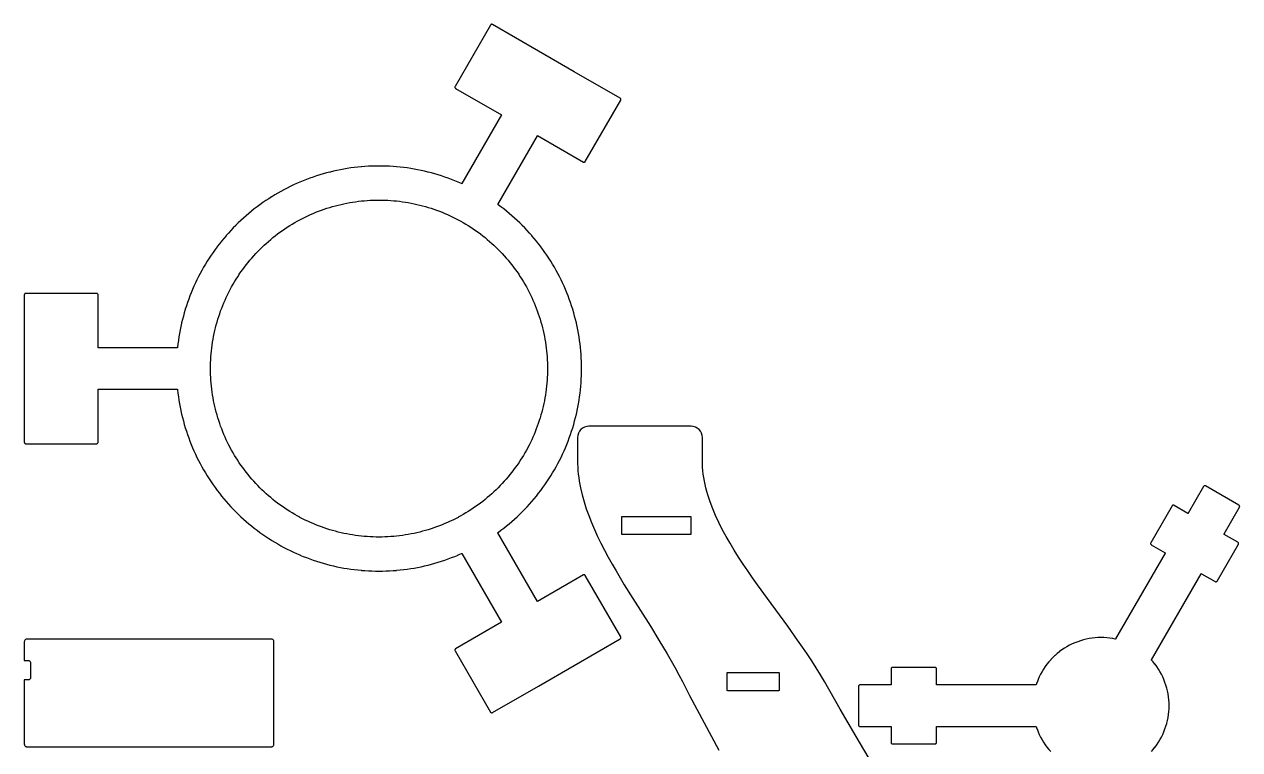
# Model space of a CAD drawing. Header units: millimetres. Extents: x 5 to 433, y 5 to 755.
# Drawn here: x 5 to 433.4, y 499 to 754.7 of the extents above; entities that cross this region are included whole.
import ezdxf

# ---------------------------------------------------------------- set-up
doc = ezdxf.new("R2010")
doc.units = ezdxf.units.MM
doc.layers.add('CUT_INNER', color=7, linetype='CONTINUOUS')
doc.layers.add('CUT_OUTER', color=7, linetype='CONTINUOUS')

msp = doc.modelspace()

# ---------------------------------------------------------------- linework, layer by layer
at = {"layer": 'CUT_INNER'}
for points in [[(70.772649, 629.193747), (70.709637, 630.223988), (70.709408, 630.228346), (70.664386, 631.25953), (70.664234, 631.26389), (70.637215, 632.295703), (70.637138, 632.300065), (70.628131, 633.332192), (70.628131, 633.336556), (70.637138, 634.368683), (70.637215, 634.373045), (70.664234, 635.404858), (70.664386, 635.409218), (70.709408, 636.440402), (70.709637, 636.44476), (70.772649, 637.475001), (70.772953, 637.479353), (70.853936, 638.508338), (70.854316, 638.512685), (70.953245, 639.540099), (70.953701, 639.544438), (71.070546, 640.56997), (71.071078, 640.574301), (71.205802, 641.597637), (71.20641, 641.601957), (71.358973, 642.622786), (71.359656, 642.627096), (71.530013, 643.645107), (71.53077, 643.649403), (71.718868, 644.664286), (71.7197, 644.668569), (71.925481, 645.680015), (71.926388, 645.684282), (72.14979, 646.691982), (72.150771, 646.696234), (72.391726, 647.699881), (72.392781, 647.704115), (72.651215, 648.703404), (72.652344, 648.707619), (72.928179, 649.702246), (72.929382, 649.70644), (73.222533, 650.696101), (73.223808, 650.700274), (73.534187, 651.684669), (73.535535, 651.688818), (73.863046, 652.667646), (73.864467, 652.671771), (74.209011, 653.644734), (74.210503, 653.648834), (74.571976, 654.615636), (74.573539, 654.619709), (74.95183, 655.580055), (74.953464, 655.584101), (75.348457, 656.537698), (75.350162, 656.541714), (75.761737, 657.488273), (75.763512, 657.492259), (76.191544, 658.43149), (76.193388, 658.435445), (76.637747, 659.367063), (76.63966, 659.370985), (77.10021, 660.294706), (77.102191, 660.298593), (77.578793, 661.214136), (77.580841, 661.217989), (78.073348, 662.125074), (78.075464, 662.12889), (78.583727, 663.027242), (78.585908, 663.031021), (79.109772, 663.920365), (79.11202, 663.924105), (79.651325, 664.804172), (79.653637, 664.807872), (80.20822, 665.678392), (80.210596, 665.682052), (80.780287, 666.542761), (80.782727, 666.546378), (81.367352, 667.397013), (81.369855, 667.400587), (81.969237, 668.24089), (81.971802, 668.24442), (82.585758, 669.074134), (82.588383, 669.077619), (83.216727, 669.896491), (83.219413, 669.899929), (83.861952, 670.707711), (83.864697, 670.711102), (84.521236, 671.507547), (84.524041, 671.510889), (85.194379, 672.295755), (85.197241, 672.299048), (85.881176, 673.072095), (85.884095, 673.075337), (86.581417, 673.83633), (86.584392, 673.839521), (87.294889, 674.588228), (87.29792, 674.591367), (88.021375, 675.32756), (88.02446, 675.330645), (88.760653, 676.0541), (88.763792, 676.057131), (89.512499, 676.767628), (89.51569, 676.770603), (90.276683, 677.467925), (90.279925, 677.470844), (91.052972, 678.154779), (91.056265, 678.157641), (91.841131, 678.827979), (91.844473, 678.830784), (92.640918, 679.487323), (92.644309, 679.490068), (93.452091, 680.132607), (93.455529, 680.135293), (94.274401, 680.763637), (94.277886, 680.766262), (95.1076, 681.380218), (95.11113, 681.382783), (95.951433, 681.982165), (95.955007, 681.984668), (96.805642, 682.569293), (96.809259, 682.571733), (97.669968, 683.141424), (97.673628, 683.1438), (98.544148, 683.698383), (98.547848, 683.700695), (99.427915, 684.24), (99.431655, 684.242248), (100.320999, 684.766112), (100.324778, 684.768293), (101.22313, 685.276556), (101.226946, 685.278672), (102.134031, 685.771179), (102.137884, 685.773227), (103.053427, 686.249829), (103.057314, 686.25181), (103.981035, 686.71236), (103.984957, 686.714273), (104.916575, 687.158632), (104.92053, 687.160476), (105.859761, 687.588508), (105.863747, 687.590283), (106.810306, 688.001858), (106.814322, 688.003563), (107.767919, 688.398556), (107.771965, 688.40019), (108.732311, 688.778481), (108.736384, 688.780044), (109.703186, 689.141517), (109.707286, 689.143009), (110.680249, 689.487553), (110.684374, 689.488974), (111.663202, 689.816485), (111.667351, 689.817833), (112.651746, 690.128212), (112.655919, 690.129487), (113.64558, 690.422638), (113.649774, 690.423841), (114.644401, 690.699676), (114.648616, 690.700805), (115.647905, 690.959239), (115.652139, 690.960294), (116.655786, 691.201249), (116.660038, 691.20223), (117.667738, 691.425632), (117.672005, 691.426539), (118.683451, 691.63232), (118.687734, 691.633152), (119.702617, 691.82125), (119.706913, 691.822007), (120.724924, 691.992364), (120.729234, 691.993047), (121.750063, 692.14561), (121.754383, 692.146218), (122.777719, 692.280942), (122.78205, 692.281474), (123.807582, 692.398319), (123.811921, 692.398775), (124.839335, 692.497704), (124.843682, 692.498084), (125.872667, 692.579067), (125.877019, 692.579371), (126.90726, 692.642383), (126.911618, 692.642612), (127.942802, 692.687634), (127.947162, 692.687786), (128.978975, 692.714805), (128.983337, 692.714882), (130.015464, 692.723889), (130.019828, 692.723889), (131.051955, 692.714882), (131.056317, 692.714805), (132.08813, 692.687786), (132.09249, 692.687634), (133.123674, 692.642612), (133.128032, 692.642383), (134.158273, 692.579371), (134.162625, 692.579067), (135.19161, 692.498084), (135.195957, 692.497704), (136.223371, 692.398775), (136.22771, 692.398319), (137.253242, 692.281474), (137.257573, 692.280942), (138.280909, 692.146218), (138.285229, 692.14561), (139.306058, 691.993047), (139.310368, 691.992364), (140.328379, 691.822007), (140.332675, 691.82125), (141.347558, 691.633152), (141.351841, 691.63232), (142.363287, 691.426539), (142.367554, 691.425632), (143.375254, 691.20223), (143.379506, 691.201249), (144.383153, 690.960294), (144.387387, 690.959239), (145.386676, 690.700805), (145.390891, 690.699676), (146.385518, 690.423841), (146.389712, 690.422638), (147.379373, 690.129487), (147.383546, 690.128212), (148.367941, 689.817833), (148.37209, 689.816485), (149.350918, 689.488974), (149.355043, 689.487553), (150.328006, 689.143009), (150.332106, 689.141517), (151.298908, 688.780044), (151.302981, 688.778481), (152.263327, 688.40019), (152.267373, 688.398556), (153.22097, 688.003563), (153.224986, 688.001858), (154.171545, 687.590283), (154.175531, 687.588508), (155.114762, 687.160476), (155.118717, 687.158632), (156.050335, 686.714273), (156.054257, 686.71236), (156.977978, 686.25181), (156.981865, 686.249829), (157.897408, 685.773227), (157.901261, 685.771179), (158.808346, 685.278672), (158.812162, 685.276556), (159.710514, 684.768293), (159.714293, 684.766112), (160.603637, 684.242248), (160.607377, 684.24), (161.487444, 683.700695), (161.491144, 683.698383), (162.361664, 683.1438), (162.365324, 683.141424), (163.226033, 682.571733), (163.22965, 682.569293), (164.080285, 681.984668), (164.083859, 681.982165), (164.924162, 681.382783), (164.927692, 681.380218), (165.757406, 680.766262), (165.760891, 680.763637), (166.579763, 680.135293), (166.583201, 680.132607), (167.390983, 679.490068), (167.394374, 679.487323), (168.190819, 678.830784), (168.194161, 678.827979), (168.979027, 678.157641), (168.98232, 678.154779), (169.755367, 677.470844), (169.758609, 677.467925), (170.519602, 676.770603), (170.522793, 676.767628), (171.2715, 676.057131), (171.274639, 676.0541), (172.010832, 675.330645), (172.013917, 675.32756), (172.737372, 674.591367), (172.740403, 674.588228), (173.4509, 673.839521), (173.453875, 673.83633), (174.151197, 673.075337), (174.154116, 673.072095), (174.838051, 672.299048), (174.840913, 672.295755), (175.511251, 671.510889), (175.514056, 671.507547), (176.170595, 670.711102), (176.17334, 670.707711), (176.815879, 669.899929), (176.818565, 669.896491), (177.446909, 669.077619), (177.449534, 669.074134), (178.06349, 668.24442), (178.066055, 668.24089), (178.665437, 667.400587), (178.66794, 667.397013), (179.252565, 666.546378), (179.255005, 666.542761), (179.824696, 665.682052), (179.827072, 665.678392), (180.381655, 664.807872), (180.383967, 664.804172), (180.923272, 663.924105), (180.92552, 663.920365), (181.449384, 663.031021), (181.451565, 663.027242), (181.959828, 662.12889), (181.961944, 662.125074), (182.454451, 661.217989), (182.456499, 661.214136), (182.933101, 660.298593), (182.935082, 660.294706), (183.395632, 659.370985), (183.397545, 659.367063), (183.841904, 658.435445), (183.843748, 658.43149), (184.27178, 657.492259), (184.273555, 657.488273), (184.68513, 656.541714), (184.686835, 656.537698), (185.081828, 655.584101), (185.083462, 655.580055), (185.461753, 654.619709), (185.463316, 654.615636), (185.824789, 653.648834), (185.826281, 653.644734), (186.170825, 652.671771), (186.172246, 652.667646), (186.499757, 651.688818), (186.501105, 651.684669), (186.811484, 650.700274), (186.812759, 650.696101), (187.10591, 649.70644), (187.107113, 649.702246), (187.382948, 648.707619), (187.384077, 648.703404), (187.642511, 647.704115), (187.643566, 647.699881), (187.884521, 646.696234), (187.885502, 646.691982), (188.108904, 645.684282), (188.109811, 645.680015), (188.315592, 644.668569), (188.316424, 644.664286), (188.504522, 643.649403), (188.505279, 643.645107), (188.675636, 642.627096), (188.676319, 642.622786), (188.828882, 641.601957), (188.82949, 641.597637), (188.964214, 640.574301), (188.964746, 640.56997), (189.081591, 639.544438), (189.082047, 639.540099), (189.180976, 638.512685), (189.181356, 638.508338), (189.262339, 637.479353), (189.262643, 637.475001), (189.325655, 636.44476), (189.325884, 636.440402), (189.370906, 635.409218), (189.371058, 635.404858), (189.398077, 634.373045), (189.398154, 634.368683), (189.407161, 633.336556), (189.407161, 633.332192), (189.398154, 632.300065), (189.398077, 632.295703), (189.371058, 631.26389), (189.370906, 631.25953), (189.325884, 630.228346), (189.325655, 630.223988), (189.262643, 629.193747), (189.262339, 629.189395), (189.181356, 628.16041), (189.180976, 628.156063), (189.082047, 627.128649), (189.081591, 627.12431), (188.964746, 626.098778), (188.964214, 626.094447), (188.82949, 625.071111), (188.828882, 625.066791), (188.676319, 624.045962), (188.675636, 624.041652), (188.505279, 623.023641), (188.504522, 623.019345), (188.316424, 622.004462), (188.315592, 622.000179), (188.109811, 620.988733), (188.108904, 620.984466), (187.885502, 619.976766), (187.884521, 619.972514), (187.643566, 618.968867), (187.642511, 618.964633), (187.384077, 617.965344), (187.382948, 617.961129), (187.107113, 616.966502), (187.10591, 616.962308), (186.812759, 615.972647), (186.811484, 615.968474), (186.501105, 614.984079), (186.499757, 614.97993), (186.172246, 614.001102), (186.170825, 613.996977), (185.826281, 613.024014), (185.824789, 613.019914), (185.463316, 612.053112), (185.461753, 612.049039), (185.083462, 611.088693), (185.081828, 611.084647), (184.686835, 610.13105), (184.68513, 610.127034), (184.273555, 609.180475), (184.27178, 609.176489), (183.843748, 608.237258), (183.841904, 608.233303), (183.397545, 607.301685), (183.395632, 607.297763), (182.935082, 606.374042), (182.933101, 606.370155), (182.456499, 605.454612), (182.454451, 605.450759), (181.961944, 604.543674), (181.959828, 604.539858), (181.451565, 603.641506), (181.449384, 603.637727), (180.92552, 602.748383), (180.923272, 602.744643), (180.383967, 601.864576), (180.381655, 601.860876), (179.827072, 600.990356), (179.824696, 600.986696), (179.255005, 600.125987), (179.252565, 600.12237), (178.66794, 599.271735), (178.665437, 599.268161), (178.066055, 598.427858), (178.06349, 598.424328), (177.449534, 597.594614), (177.446909, 597.591129), (176.818565, 596.772257), (176.815879, 596.768819), (176.17334, 595.961037), (176.170595, 595.957646), (175.514056, 595.161201), (175.511251, 595.157859), (174.840913, 594.372993), (174.838051, 594.3697), (174.154116, 593.596653), (174.151197, 593.593411), (173.453875, 592.832418), (173.4509, 592.829227), (172.740403, 592.08052), (172.737372, 592.077381), (172.013917, 591.341188), (172.010832, 591.338103), (171.274639, 590.614648), (171.2715, 590.611617), (170.522793, 589.90112), (170.519602, 589.898145), (169.758609, 589.200823), (169.755367, 589.197904), (168.98232, 588.513969), (168.979027, 588.511107), (168.194161, 587.840769), (168.190819, 587.837964), (167.394374, 587.181425), (167.390983, 587.17868), (166.583201, 586.536141), (166.579763, 586.533455), (165.760891, 585.905111), (165.757406, 585.902486), (164.927692, 585.28853), (164.924162, 585.285965), (164.083859, 584.686583), (164.080285, 584.68408), (163.22965, 584.099455), (163.226033, 584.097015), (162.365324, 583.527324), (162.361664, 583.524948), (161.491144, 582.970365), (161.487444, 582.968053), (160.607377, 582.428748), (160.603637, 582.4265), (159.714293, 581.902636), (159.710514, 581.900455), (158.812162, 581.392192), (158.808346, 581.390076), (157.901261, 580.897569), (157.897408, 580.895521), (156.981865, 580.418919), (156.977978, 580.416938), (156.054257, 579.956388), (156.050335, 579.954475), (155.118717, 579.510116), (155.114762, 579.508272), (154.175531, 579.08024), (154.171545, 579.078465), (153.224986, 578.66689), (153.22097, 578.665185), (152.267373, 578.270192), (152.263327, 578.268558), (151.302981, 577.890267), (151.298908, 577.888704), (150.332106, 577.527231), (150.328006, 577.525739), (149.355043, 577.181195), (149.350918, 577.179774), (148.37209, 576.852263), (148.367941, 576.850915), (147.383546, 576.540536), (147.379373, 576.539261), (146.389712, 576.24611), (146.385518, 576.244907), (145.390891, 575.969072), (145.386676, 575.967943), (144.387387, 575.709509), (144.383153, 575.708454), (143.379506, 575.467499), (143.375254, 575.466518), (142.367554, 575.243116), (142.363287, 575.242209), (141.351841, 575.036428), (141.347558, 575.035596), (140.332675, 574.847498), (140.328379, 574.846741), (139.310368, 574.676384), (139.306058, 574.675701), (138.285229, 574.523138), (138.280909, 574.52253), (137.257573, 574.387806), (137.253242, 574.387274), (136.22771, 574.270429), (136.223371, 574.269973), (135.195957, 574.171044), (135.19161, 574.170664), (134.162625, 574.089681), (134.158273, 574.089377), (133.128032, 574.026365), (133.123674, 574.026136), (132.09249, 573.981114), (132.08813, 573.980962), (131.056317, 573.953943), (131.051955, 573.953866), (130.019828, 573.944859), (130.015464, 573.944859), (128.983337, 573.953866), (128.978975, 573.953943), (127.947162, 573.980962), (127.942802, 573.981114), (126.911618, 574.026136), (126.90726, 574.026365), (125.877019, 574.089377), (125.872667, 574.089681), (124.843682, 574.170664), (124.839335, 574.171044), (123.811921, 574.269973), (123.807582, 574.270429), (122.78205, 574.387274), (122.777719, 574.387806), (121.754383, 574.52253), (121.750063, 574.523138), (120.729234, 574.675701), (120.724924, 574.676384), (119.706913, 574.846741), (119.702617, 574.847498), (118.687734, 575.035596), (118.683451, 575.036428), (117.672005, 575.242209), (117.667738, 575.243116), (116.660038, 575.466518), (116.655786, 575.467499), (115.652139, 575.708454), (115.647905, 575.709509), (114.648616, 575.967943), (114.644401, 575.969072), (113.649774, 576.244907), (113.64558, 576.24611), (112.655919, 576.539261), (112.651746, 576.540536), (111.667351, 576.850915), (111.663202, 576.852263), (110.684374, 577.179774), (110.680249, 577.181195), (109.707286, 577.525739), (109.703186, 577.527231), (108.736384, 577.888704), (108.732311, 577.890267), (107.771965, 578.268558), (107.767919, 578.270192), (106.814322, 578.665185), (106.810306, 578.66689), (105.863747, 579.078465), (105.859761, 579.08024), (104.92053, 579.508272), (104.916575, 579.510116), (103.984957, 579.954475), (103.981035, 579.956388), (103.057314, 580.416938), (103.053427, 580.418919), (102.137884, 580.895521), (102.134031, 580.897569), (101.226946, 581.390076), (101.22313, 581.392192), (100.324778, 581.900455), (100.320999, 581.902636), (99.431655, 582.4265), (99.427915, 582.428748), (98.547848, 582.968053), (98.544148, 582.970365), (97.673628, 583.524948), (97.669968, 583.527324), (96.809259, 584.097015), (96.805642, 584.099455), (95.955007, 584.68408), (95.951433, 584.686583), (95.11113, 585.285965), (95.1076, 585.28853), (94.277886, 585.902486), (94.274401, 585.905111), (93.455529, 586.533455), (93.452091, 586.536141), (92.644309, 587.17868), (92.640918, 587.181425), (91.844473, 587.837964), (91.841131, 587.840769), (91.056265, 588.511107), (91.052972, 588.513969), (90.279925, 589.197904), (90.276683, 589.200823), (89.51569, 589.898145), (89.512499, 589.90112), (88.763792, 590.611617), (88.760653, 590.614648), (88.02446, 591.338103), (88.021375, 591.341188), (87.29792, 592.077381), (87.294889, 592.08052), (86.584392, 592.829227), (86.581417, 592.832418), (85.884095, 593.593411), (85.881176, 593.596653), (85.197241, 594.3697), (85.194379, 594.372993), (84.524041, 595.157859), (84.521236, 595.161201), (83.864697, 595.957646), (83.861952, 595.961037), (83.219413, 596.768819), (83.216727, 596.772257), (82.588383, 597.591129), (82.585758, 597.594614), (81.971802, 598.424328), (81.969237, 598.427858), (81.369855, 599.268161), (81.367352, 599.271735), (80.782727, 600.12237), (80.780287, 600.125987), (80.210596, 600.986696), (80.20822, 600.990356), (79.653637, 601.860876), (79.651325, 601.864576), (79.11202, 602.744643), (79.109772, 602.748383), (78.585908, 603.637727), (78.583727, 603.641506), (78.075464, 604.539858), (78.073348, 604.543674), (77.580841, 605.450759), (77.578793, 605.454612), (77.102191, 606.370155), (77.10021, 606.374042), (76.63966, 607.297763), (76.637747, 607.301685), (76.193388, 608.233303), (76.191544, 608.237258), (75.763512, 609.176489), (75.761737, 609.180475), (75.350162, 610.127034), (75.348457, 610.13105), (74.953464, 611.084647), (74.95183, 611.088693), (74.573539, 612.049039), (74.571976, 612.053112), (74.210503, 613.019914), (74.209011, 613.024014), (73.864467, 613.996977), (73.863046, 614.001102), (73.535535, 614.97993), (73.534187, 614.984079), (73.223808, 615.968474), (73.222533, 615.972647), (72.929382, 616.962308), (72.928179, 616.966502), (72.652344, 617.961129), (72.651215, 617.965344), (72.392781, 618.964633), (72.391726, 618.968867), (72.150771, 619.972514), (72.14979, 619.976766), (71.926388, 620.984466), (71.925481, 620.988733), (71.7197, 622.000179), (71.718868, 622.004462), (71.53077, 623.019345), (71.530013, 623.023641), (71.359656, 624.041652), (71.358973, 624.045962), (71.20641, 625.066791), (71.205802, 625.071111), (71.071078, 626.094447), (71.070546, 626.098778), (70.953701, 627.12431), (70.953245, 627.128649), (70.854316, 628.156063), (70.853936, 628.16041), (70.772953, 629.189395)], [(215.779371, 581.2), (239.779371, 581.2), (239.818389, 581.196157), (239.855907, 581.184776), (239.890485, 581.166294), (239.920792, 581.141421), (239.945665, 581.111114), (239.964147, 581.076537), (239.975528, 581.039018), (239.979371, 581), (239.979371, 575), (239.975528, 574.960982), (239.964147, 574.923463), (239.945665, 574.888886), (239.920792, 574.858579), (239.890485, 574.833706), (239.855907, 574.815224), (239.818389, 574.803843), (239.779371, 574.8), (215.779371, 574.8), (215.740353, 574.803843), (215.702834, 574.815224), (215.668257, 574.833706), (215.637949, 574.858579), (215.613077, 574.888886), (215.594595, 574.923463), (215.583214, 574.960982), (215.579371, 575), (215.579371, 581), (215.583214, 581.039018), (215.594595, 581.076537), (215.613077, 581.111114), (215.637949, 581.141421), (215.668257, 581.166294), (215.702834, 581.184776), (215.740353, 581.196157)], [(252.880578, 526.2), (270.880578, 526.2), (270.919596, 526.196157), (270.957114, 526.184776), (270.991692, 526.166294), (271.021999, 526.141421), (271.046872, 526.111114), (271.065354, 526.076537), (271.076735, 526.039018), (271.080578, 526), (271.080578, 520), (271.076735, 519.960982), (271.065354, 519.923463), (271.046872, 519.888886), (271.021999, 519.858579), (270.991692, 519.833706), (270.957114, 519.815224), (270.919596, 519.803843), (270.880578, 519.8), (252.880578, 519.8), (252.84156, 519.803843), (252.804041, 519.815224), (252.769464, 519.833706), (252.739156, 519.858579), (252.714284, 519.888886), (252.695802, 519.923463), (252.684421, 519.960982), (252.680578, 520), (252.680578, 526), (252.684421, 526.039018), (252.695802, 526.076537), (252.714284, 526.111114), (252.739156, 526.141421), (252.769464, 526.166294), (252.804041, 526.184776), (252.84156, 526.196157)]]:
    msp.add_lwpolyline(points, close=True, dxfattribs=at)
at = {"layer": 'CUT_OUTER'}
for points in [[(202.669049, 706.189511), (202.726142, 706.269183), (215.226142, 727.919819), (215.266595, 728.009099), (215.288852, 728.104555), (215.292059, 728.20252), (215.276092, 728.299228), (215.241566, 728.390963), (215.189806, 728.474199), (215.122802, 728.545738), (215.043129, 728.602831), (198.848454, 737.952831), (186.204484, 745.252831), (170.009808, 754.602831), (169.920528, 754.643284), (169.825072, 754.665541), (169.727107, 754.668748), (169.630399, 754.652781), (169.538664, 754.618255), (169.455428, 754.566495), (169.383889, 754.499491), (169.326796, 754.419819), (156.826796, 732.769183), (156.786343, 732.679903), (156.764086, 732.584447), (156.760879, 732.486482), (156.776846, 732.389774), (156.811372, 732.298039), (156.863132, 732.214803), (156.930136, 732.143264), (157.009808, 732.086171), (173.183211, 722.748453), (173.201475, 722.735365), (173.192202, 722.714898), (159.214229, 698.504339), (159.201889, 698.486898), (159.181715, 698.493931), (159.058356, 698.550149), (159.050384, 698.553698), (157.915761, 699.047046), (157.907728, 699.050456), (156.764667, 699.523927), (156.756576, 699.527196), (155.605427, 699.980646), (155.59728, 699.983774), (154.438392, 700.417064), (154.430191, 700.420049), (153.263918, 700.833048), (153.255667, 700.835889), (152.082363, 701.228471), (152.074064, 701.231167), (150.894087, 701.603213), (150.885742, 701.605764), (149.699452, 701.957159), (149.691064, 701.959564), (148.498822, 702.290202), (148.490393, 702.292461), (147.292562, 702.602241), (147.284094, 702.604352), (146.08104, 702.89318), (146.072537, 702.895143), (144.864625, 703.162931), (144.856089, 703.164745), (143.643687, 703.411411), (143.635121, 703.413076), (142.418599, 703.638545), (142.410005, 703.640061), (141.189733, 703.844264), (141.181114, 703.845629), (139.957464, 704.028505), (139.948823, 704.029719), (138.722168, 704.191212), (138.713506, 704.192275), (137.48422, 704.332335), (137.475541, 704.333247), (136.243997, 704.451831), (136.235304, 704.452591), (135.001878, 704.549664), (134.993173, 704.550273), (133.758241, 704.625805), (133.749526, 704.626261), (132.513464, 704.680229), (132.504743, 704.680533), (131.267927, 704.712921), (131.259202, 704.713073), (130.022009, 704.72387), (130.013283, 704.72387), (128.77609, 704.713073), (128.767365, 704.712921), (127.530549, 704.680533), (127.521828, 704.680229), (126.285766, 704.626261), (126.277051, 704.625805), (125.042119, 704.550273), (125.033414, 704.549664), (123.799988, 704.452591), (123.791295, 704.451831), (122.559751, 704.333247), (122.551072, 704.332335), (121.321786, 704.192275), (121.313124, 704.191212), (120.086469, 704.029719), (120.077828, 704.028505), (118.854178, 703.845629), (118.845559, 703.844264), (117.625287, 703.640061), (117.616693, 703.638545), (116.400171, 703.413076), (116.391605, 703.411411), (115.179203, 703.164745), (115.170667, 703.162931), (113.962755, 702.895143), (113.954252, 702.89318), (112.751198, 702.604352), (112.74273, 702.602241), (111.544899, 702.292461), (111.53647, 702.290202), (110.344228, 701.959564), (110.33584, 701.957159), (109.14955, 701.605764), (109.141205, 701.603213), (107.961228, 701.231167), (107.952929, 701.228471), (106.779625, 700.835889), (106.771374, 700.833048), (105.605101, 700.420049), (105.5969, 700.417064), (104.438012, 699.983774), (104.429865, 699.980646), (103.278716, 699.527196), (103.270625, 699.523927), (102.127564, 699.050456), (102.119531, 699.047046), (100.984908, 698.553698), (100.976936, 698.550149), (99.851096, 698.037074), (99.843187, 698.033386), (98.726473, 697.50074), (98.718629, 697.496915), (97.611381, 696.944861), (97.603605, 696.9409), (96.50616, 696.369606), (96.498455, 696.365509), (95.411148, 695.775149), (95.403515, 695.770919), (94.326677, 695.161673), (94.319119, 695.157309), (93.253078, 694.529363), (93.245597, 694.524868), (92.190677, 693.878412), (92.183277, 693.873788), (91.139799, 693.209019), (91.132481, 693.204267), (90.100764, 692.521388), (90.093529, 692.516508), (89.073888, 691.815728), (89.066739, 691.810723), (88.059483, 691.092254), (88.052423, 691.087125), (87.05786, 690.351186), (87.05089, 690.345934), (86.069322, 689.592751), (86.062445, 689.587378), (85.094172, 688.817178), (85.08739, 688.811686), (84.132705, 688.024705), (84.12602, 688.019096), (83.185216, 687.215573), (83.17863, 687.209848), (82.251992, 686.390028), (82.245507, 686.384189), (81.333318, 685.548322), (81.326936, 685.54237), (80.429474, 684.690711), (80.423197, 684.684649), (79.540735, 683.817456), (79.534564, 683.811285), (78.667371, 682.928823), (78.661309, 682.922546), (77.80965, 682.025084), (77.803698, 682.018702), (76.967831, 681.106513), (76.961992, 681.100028), (76.142172, 680.17339), (76.136447, 680.166804), (75.332924, 679.226), (75.327315, 679.219315), (74.540334, 678.26463), (74.534842, 678.257848), (73.764642, 677.289575), (73.759269, 677.282698), (73.006086, 676.30113), (73.000834, 676.29416), (72.264895, 675.299597), (72.259766, 675.292537), (71.541297, 674.285281), (71.536292, 674.278132), (70.835512, 673.258491), (70.830632, 673.251256), (70.147753, 672.219539), (70.143001, 672.212221), (69.478232, 671.168743), (69.473608, 671.161343), (68.827152, 670.106423), (68.822657, 670.098942), (68.194711, 669.032901), (68.190347, 669.025343), (67.581101, 667.948505), (67.576871, 667.940872), (66.986511, 666.853565), (66.982414, 666.84586), (66.41112, 665.748415), (66.407159, 665.740639), (65.855105, 664.633391), (65.85128, 664.625547), (65.318634, 663.508833), (65.314946, 663.500924), (64.801871, 662.375084), (64.798322, 662.367112), (64.304974, 661.232489), (64.301564, 661.224456), (63.828093, 660.081395), (63.824824, 660.073304), (63.371374, 658.922155), (63.368246, 658.914008), (62.934956, 657.75512), (62.931971, 657.746919), (62.518972, 656.580646), (62.516131, 656.572395), (62.123549, 655.399091), (62.120853, 655.390792), (61.748807, 654.210815), (61.746256, 654.20247), (61.394861, 653.01618), (61.392456, 653.007792), (61.061818, 651.81555), (61.059559, 651.807121), (60.749779, 650.60929), (60.747668, 650.600822), (60.45884, 649.397768), (60.456877, 649.389265), (60.189089, 648.181353), (60.187275, 648.172817), (59.940609, 646.960415), (59.938944, 646.951849), (59.713475, 645.735327), (59.711959, 645.726733), (59.507756, 644.506461), (59.506391, 644.497842), (59.323515, 643.274192), (59.322301, 643.265551), (59.160808, 642.038896), (59.159745, 642.030234), (59.019685, 640.800948), (59.018773, 640.792269), (59.00578, 640.657328), (59.001783, 640.63634), (58.98051, 640.634374), (31.024564, 640.634374), (31.002202, 640.636576), (31, 640.658937), (31, 659.334374), (30.990393, 659.431919), (30.96194, 659.525716), (30.915735, 659.612159), (30.853553, 659.687927), (30.777785, 659.750109), (30.691342, 659.796314), (30.597545, 659.824767), (30.5, 659.834374), (5.5, 659.834374), (5.402455, 659.824767), (5.308658, 659.796314), (5.222215, 659.750109), (5.146447, 659.687927), (5.084265, 659.612159), (5.03806, 659.525716), (5.009607, 659.431919), (5, 659.334374), (5, 607.334374), (5.009607, 607.236829), (5.03806, 607.143032), (5.084265, 607.056589), (5.146447, 606.980821), (5.222215, 606.918639), (5.308658, 606.872434), (5.402455, 606.843981), (5.5, 606.834374), (30.5, 606.834374), (30.597545, 606.843981), (30.691342, 606.872434), (30.777785, 606.918639), (30.853553, 606.980821), (30.915735, 607.056589), (30.96194, 607.143032), (30.990393, 607.236829), (31, 607.334374), (31, 626.009811), (31.002202, 626.032172), (31.024564, 626.034374), (58.98051, 626.034374), (59.001783, 626.032408), (59.00578, 626.01142), (59.018773, 625.876479), (59.019685, 625.8678), (59.159745, 624.638514), (59.160808, 624.629852), (59.322301, 623.403197), (59.323515, 623.394556), (59.506391, 622.170906), (59.507756, 622.162287), (59.711959, 620.942015), (59.713475, 620.933421), (59.938944, 619.716899), (59.940609, 619.708333), (60.187275, 618.495931), (60.189089, 618.487395), (60.456877, 617.279483), (60.45884, 617.27098), (60.747668, 616.067926), (60.749779, 616.059458), (61.059559, 614.861627), (61.061818, 614.853198), (61.392456, 613.660956), (61.394861, 613.652568), (61.746256, 612.466278), (61.748807, 612.457933), (62.120853, 611.277956), (62.123549, 611.269657), (62.516131, 610.096353), (62.518972, 610.088102), (62.931971, 608.921829), (62.934956, 608.913628), (63.368246, 607.75474), (63.371374, 607.746593), (63.824824, 606.595444), (63.828093, 606.587353), (64.301564, 605.444292), (64.304974, 605.436259), (64.798322, 604.301636), (64.801871, 604.293664), (65.314946, 603.167824), (65.318634, 603.159915), (65.85128, 602.043201), (65.855105, 602.035357), (66.407159, 600.928109), (66.41112, 600.920333), (66.982414, 599.822888), (66.986511, 599.815183), (67.576871, 598.727876), (67.581101, 598.720243), (68.190347, 597.643405), (68.194711, 597.635847), (68.822657, 596.569806), (68.827152, 596.562325), (69.473608, 595.507405), (69.478232, 595.500005), (70.143001, 594.456527), (70.147753, 594.449209), (70.830632, 593.417492), (70.835512, 593.410257), (71.536292, 592.390616), (71.541297, 592.383467), (72.259766, 591.376211), (72.264895, 591.369151), (73.000834, 590.374588), (73.006086, 590.367618), (73.759269, 589.38605), (73.764642, 589.379173), (74.534842, 588.4109), (74.540334, 588.404118), (75.327315, 587.449433), (75.332924, 587.442748), (76.136447, 586.501944), (76.142172, 586.495358), (76.961992, 585.56872), (76.967831, 585.562235), (77.803698, 584.650046), (77.80965, 584.643664), (78.661309, 583.746202), (78.667371, 583.739925), (79.534564, 582.857463), (79.540735, 582.851292), (80.423197, 581.984099), (80.429474, 581.978037), (81.326936, 581.126378), (81.333318, 581.120426), (82.245507, 580.284559), (82.251992, 580.27872), (83.17863, 579.4589), (83.185216, 579.453175), (84.12602, 578.649652), (84.132705, 578.644043), (85.08739, 577.857062), (85.094172, 577.85157), (86.062445, 577.08137), (86.069322, 577.075997), (87.05089, 576.322814), (87.05786, 576.317562), (88.052423, 575.581623), (88.059483, 575.576494), (89.066739, 574.858025), (89.073888, 574.85302), (90.093529, 574.15224), (90.100764, 574.14736), (91.132481, 573.464481), (91.139799, 573.459729), (92.183277, 572.79496), (92.190677, 572.790336), (93.245597, 572.14388), (93.253078, 572.139385), (94.319119, 571.511439), (94.326677, 571.507075), (95.403515, 570.897829), (95.411148, 570.893599), (96.498455, 570.303239), (96.50616, 570.299142), (97.603605, 569.727848), (97.611381, 569.723887), (98.718629, 569.171833), (98.726473, 569.168008), (99.843187, 568.635362), (99.851096, 568.631674), (100.976936, 568.118599), (100.984908, 568.11505), (102.119531, 567.621702), (102.127564, 567.618292), (103.270625, 567.144821), (103.278716, 567.141552), (104.429865, 566.688102), (104.438012, 566.684974), (105.5969, 566.251684), (105.605101, 566.248699), (106.771374, 565.8357), (106.779625, 565.832859), (107.952929, 565.440277), (107.961228, 565.437581), (109.141205, 565.065535), (109.14955, 565.062984), (110.33584, 564.711589), (110.344228, 564.709184), (111.53647, 564.378546), (111.544899, 564.376287), (112.74273, 564.066507), (112.751198, 564.064396), (113.954252, 563.775568), (113.962755, 563.773605), (115.170667, 563.505817), (115.179203, 563.504003), (116.391605, 563.257337), (116.400171, 563.255672), (117.616693, 563.030203), (117.625287, 563.028687), (118.845559, 562.824484), (118.854178, 562.823119), (120.077828, 562.640243), (120.086469, 562.639029), (121.313124, 562.477536), (121.321786, 562.476473), (122.551072, 562.336413), (122.559751, 562.335501), (123.791295, 562.216917), (123.799988, 562.216157), (125.033414, 562.119084), (125.042119, 562.118475), (126.277051, 562.042943), (126.285766, 562.042487), (127.521828, 561.988519), (127.530549, 561.988215), (128.767365, 561.955827), (128.77609, 561.955675), (130.013283, 561.944878), (130.022009, 561.944878), (131.259202, 561.955675), (131.267927, 561.955827), (132.504743, 561.988215), (132.513464, 561.988519), (133.749526, 562.042487), (133.758241, 562.042943), (134.993173, 562.118475), (135.001878, 562.119084), (136.235304, 562.216157), (136.243997, 562.216917), (137.475541, 562.335501), (137.48422, 562.336413), (138.713506, 562.476473), (138.722168, 562.477536), (139.948823, 562.639029), (139.957464, 562.640243), (141.181114, 562.823119), (141.189733, 562.824484), (142.410005, 563.028687), (142.418599, 563.030203), (143.635121, 563.255672), (143.643687, 563.257337), (144.856089, 563.504003), (144.864625, 563.505817), (146.072537, 563.773605), (146.08104, 563.775568), (147.284094, 564.064396), (147.292562, 564.066507), (148.490393, 564.376287), (148.498822, 564.378546), (149.691064, 564.709184), (149.699452, 564.711589), (150.885742, 565.062984), (150.894087, 565.065535), (152.074064, 565.437581), (152.082363, 565.440277), (153.255667, 565.832859), (153.263918, 565.8357), (154.430191, 566.248699), (154.438392, 566.251684), (155.59728, 566.684974), (155.605427, 566.688102), (156.756576, 567.141552), (156.764667, 567.144821), (157.907728, 567.618292), (157.915761, 567.621702), (159.050384, 568.11505), (159.058356, 568.118599), (159.181715, 568.174817), (159.201889, 568.18185), (159.214229, 568.164409), (173.192202, 543.95385), (173.201475, 543.933383), (173.183211, 543.920295), (157.009808, 534.582577), (156.930136, 534.525484), (156.863132, 534.453945), (156.811372, 534.370709), (156.776846, 534.278974), (156.760879, 534.182266), (156.764086, 534.084301), (156.786343, 533.988845), (156.826796, 533.899565), (169.326796, 512.248929), (169.383889, 512.169257), (169.455428, 512.102253), (169.538664, 512.050493), (169.630399, 512.015967), (169.727107, 512), (169.825072, 512.003207), (169.920528, 512.025464), (170.009808, 512.065917), (186.204484, 521.415917), (198.848454, 528.715917), (215.043129, 538.065917), (215.122802, 538.12301), (215.189806, 538.194549), (215.241566, 538.277785), (215.276092, 538.36952), (215.292059, 538.466228), (215.288852, 538.564193), (215.266595, 538.659649), (215.226142, 538.748929), (202.726142, 560.399565), (202.669049, 560.479237), (202.59751, 560.546241), (202.514274, 560.598001), (202.422539, 560.632527), (202.325831, 560.648494), (202.227866, 560.645287), (202.13241, 560.62303), (202.043129, 560.582577), (185.869727, 551.244859), (185.849261, 551.235586), (185.836173, 551.25385), (171.8582, 575.464409), (171.849266, 575.483816), (171.865443, 575.497771), (171.975809, 575.576494), (171.982869, 575.581623), (172.977432, 576.317562), (172.984402, 576.322814), (173.96597, 577.075997), (173.972847, 577.08137), (174.94112, 577.85157), (174.947902, 577.857062), (175.902587, 578.644043), (175.909272, 578.649652), (176.850076, 579.453175), (176.856662, 579.4589), (177.7833, 580.27872), (177.789785, 580.284559), (178.701974, 581.120426), (178.708356, 581.126378), (179.605818, 581.978037), (179.612095, 581.984099), (180.494557, 582.851292), (180.500728, 582.857463), (181.367921, 583.739925), (181.373983, 583.746202), (182.225642, 584.643664), (182.231594, 584.650046), (183.067461, 585.562235), (183.0733, 585.56872), (183.89312, 586.495358), (183.898845, 586.501944), (184.702368, 587.442748), (184.707977, 587.449433), (185.494958, 588.404118), (185.50045, 588.4109), (186.27065, 589.379173), (186.276023, 589.38605), (187.029206, 590.367618), (187.034458, 590.374588), (187.770397, 591.369151), (187.775526, 591.376211), (188.493995, 592.383467), (188.499, 592.390616), (189.19978, 593.410257), (189.20466, 593.417492), (189.887539, 594.449209), (189.892291, 594.456527), (190.55706, 595.500005), (190.561684, 595.507405), (191.20814, 596.562325), (191.212635, 596.569806), (191.840581, 597.635847), (191.844945, 597.643405), (192.454191, 598.720243), (192.458421, 598.727876), (193.048781, 599.815183), (193.052878, 599.822888), (193.624172, 600.920333), (193.628133, 600.928109), (194.180187, 602.035357), (194.184012, 602.043201), (194.716658, 603.159915), (194.720346, 603.167824), (195.233421, 604.293664), (195.23697, 604.301636), (195.730318, 605.436259), (195.733728, 605.444292), (196.207199, 606.587353), (196.210468, 606.595444), (196.663918, 607.746593), (196.667046, 607.75474), (197.100336, 608.913628), (197.103321, 608.921829), (197.51632, 610.088102), (197.519161, 610.096353), (197.911743, 611.269657), (197.914439, 611.277956), (198.286485, 612.457933), (198.289036, 612.466278), (198.640431, 613.652568), (198.642836, 613.660956), (198.973474, 614.853198), (198.975733, 614.861627), (199.285513, 616.059458), (199.287624, 616.067926), (199.576452, 617.27098), (199.578415, 617.279483), (199.846203, 618.487395), (199.848017, 618.495931), (200.094683, 619.708333), (200.096348, 619.716899), (200.321817, 620.933421), (200.323333, 620.942015), (200.527536, 622.162287), (200.528901, 622.170906), (200.711777, 623.394556), (200.712991, 623.403197), (200.874484, 624.629852), (200.875547, 624.638514), (201.015607, 625.8678), (201.016519, 625.876479), (201.135103, 627.108023), (201.135863, 627.116716), (201.232936, 628.350142), (201.233545, 628.358847), (201.309077, 629.593779), (201.309533, 629.602494), (201.363501, 630.838556), (201.363805, 630.847277), (201.396193, 632.084093), (201.396345, 632.092818), (201.407142, 633.330011), (201.407142, 633.338737), (201.396345, 634.57593), (201.396193, 634.584655), (201.363805, 635.821471), (201.363501, 635.830192), (201.309533, 637.066254), (201.309077, 637.074969), (201.233545, 638.309901), (201.232936, 638.318606), (201.135863, 639.552032), (201.135103, 639.560725), (201.016519, 640.792269), (201.015607, 640.800948), (200.875547, 642.030234), (200.874484, 642.038896), (200.712991, 643.265551), (200.711777, 643.274192), (200.528901, 644.497842), (200.527536, 644.506461), (200.323333, 645.726733), (200.321817, 645.735327), (200.096348, 646.951849), (200.094683, 646.960415), (199.848017, 648.172817), (199.846203, 648.181353), (199.578415, 649.389265), (199.576452, 649.397768), (199.287624, 650.600822), (199.285513, 650.60929), (198.975733, 651.807121), (198.973474, 651.81555), (198.642836, 653.007792), (198.640431, 653.01618), (198.289036, 654.20247), (198.286485, 654.210815), (197.914439, 655.390792), (197.911743, 655.399091), (197.519161, 656.572395), (197.51632, 656.580646), (197.103321, 657.746919), (197.100336, 657.75512), (196.667046, 658.914008), (196.663918, 658.922155), (196.210468, 660.073304), (196.207199, 660.081395), (195.733728, 661.224456), (195.730318, 661.232489), (195.23697, 662.367112), (195.233421, 662.375084), (194.720346, 663.500924), (194.716658, 663.508833), (194.184012, 664.625547), (194.180187, 664.633391), (193.628133, 665.740639), (193.624172, 665.748415), (193.052878, 666.84586), (193.048781, 666.853565), (192.458421, 667.940872), (192.454191, 667.948505), (191.844945, 669.025343), (191.840581, 669.032901), (191.212635, 670.098942), (191.20814, 670.106423), (190.561684, 671.161343), (190.55706, 671.168743), (189.892291, 672.212221), (189.887539, 672.219539), (189.20466, 673.251256), (189.19978, 673.258491), (188.499, 674.278132), (188.493995, 674.285281), (187.775526, 675.292537), (187.770397, 675.299597), (187.034458, 676.29416), (187.029206, 676.30113), (186.276023, 677.282698), (186.27065, 677.289575), (185.50045, 678.257848), (185.494958, 678.26463), (184.707977, 679.219315), (184.702368, 679.226), (183.898845, 680.166804), (183.89312, 680.17339), (183.0733, 681.100028), (183.067461, 681.106513), (182.231594, 682.018702), (182.225642, 682.025084), (181.373983, 682.922546), (181.367921, 682.928823), (180.500728, 683.811285), (180.494557, 683.817456), (179.612095, 684.684649), (179.605818, 684.690711), (178.708356, 685.54237), (178.701974, 685.548322), (177.789785, 686.384189), (177.7833, 686.390028), (176.856662, 687.209848), (176.850076, 687.215573), (175.909272, 688.019096), (175.902587, 688.024705), (174.947902, 688.811686), (174.94112, 688.817178), (173.972847, 689.587378), (173.96597, 689.592751), (172.984402, 690.345934), (172.977432, 690.351186), (171.982869, 691.087125), (171.975809, 691.092254), (171.865443, 691.170977), (171.849266, 691.184932), (171.8582, 691.204339), (185.836173, 715.414898), (185.849261, 715.433162), (185.869727, 715.423889), (202.043129, 706.086171), (202.13241, 706.045718), (202.227866, 706.023461), (202.325831, 706.020254), (202.422539, 706.036221), (202.514274, 706.070747), (202.59751, 706.122507)], [(6, 500), (92, 500), (92.19509, 500.019215), (92.382683, 500.07612), (92.55557, 500.16853), (92.707107, 500.292893), (92.83147, 500.44443), (92.92388, 500.617317), (92.980785, 500.80491), (93, 501), (93, 537), (92.980785, 537.19509), (92.92388, 537.382683), (92.83147, 537.55557), (92.707107, 537.707107), (92.55557, 537.83147), (92.382683, 537.92388), (92.19509, 537.980785), (92, 538), (6, 538), (5.80491, 537.980785), (5.617317, 537.92388), (5.44443, 537.83147), (5.292893, 537.707107), (5.16853, 537.55557), (5.07612, 537.382683), (5.019215, 537.19509), (5, 537), (5, 530.4), (6.4, 530.4), (6.556072, 530.384628), (6.706147, 530.339104), (6.844456, 530.265176), (6.965685, 530.165685), (7.065176, 530.044456), (7.139104, 529.906147), (7.184628, 529.756072), (7.2, 529.6), (7.2, 524.4), (7.184628, 524.243928), (7.139104, 524.093853), (7.065176, 523.955544), (6.965685, 523.834315), (6.844456, 523.734824), (6.706147, 523.660896), (6.556072, 523.615372), (6.4, 523.6), (5, 523.6), (5, 501), (5.019215, 500.80491), (5.07612, 500.617317), (5.16853, 500.44443), (5.292893, 500.292893), (5.44443, 500.16853), (5.617317, 500.07612), (5.80491, 500.019215)]]:
    msp.add_lwpolyline(points, close=True, dxfattribs=at)
for points in [[(303.939889, 493.9375), (298.186833, 503.625), (292.532363, 513.3125), (287, 523), (285.586543, 525.4375), (284.100661, 527.875), (282.550044, 530.3125), (280.942387, 532.75), (279.285381, 535.1875), (277.586718, 537.625), (274.095191, 542.5), (266.95072, 552.25), (263.420852, 557.125), (261.693434, 559.5625), (260.001281, 562), (258.352087, 564.4375), (256.753545, 566.875), (255.213346, 569.3125), (253.739182, 571.75), (252.338746, 574.1875), (251.019731, 576.625), (249.789828, 579.0625), (248.65673, 581.5), (247.62813, 583.9375), (246.711719, 586.375), (245.915189, 588.8125), (245.564284, 590.03125), (245.246234, 591.25), (244.962, 592.46875), (244.712545, 593.6875), (244.498829, 594.90625), (244.321815, 596.125), (244.182463, 597.34375), (244.081736, 598.5625), (244.020594, 599.78125), (244, 601), (244, 609), (243.923141, 609.780361), (243.695518, 610.530734), (243.325878, 611.222281), (242.828427, 611.828427), (242.222281, 612.325878), (241.530734, 612.695518), (240.780361, 612.923141), (240, 613), (204, 613), (203.219639, 612.923141), (202.469266, 612.695518), (201.777719, 612.325878), (201.171573, 611.828427), (200.674122, 611.222281), (200.304482, 610.530734), (200.076859, 609.780361), (200, 609), (200, 601), (200.017312, 599.78125), (200.068722, 598.5625), (200.153441, 597.34375), (200.270682, 596.125), (200.419655, 594.90625), (200.599572, 593.6875), (201.049086, 591.25), (201.612915, 588.8125), (202.284753, 586.375), (203.058292, 583.9375), (203.927223, 581.5), (204.885241, 579.0625), (205.926036, 576.625), (207.043302, 574.1875), (208.230731, 571.75), (209.482016, 569.3125), (210.790849, 566.875), (212.150922, 564.4375), (213.555929, 562), (216.475511, 557.125), (219.499135, 552.25), (225.65667, 542.5), (228.68966, 537.625), (231.624852, 532.75), (233.040004, 530.3125), (234.411785, 527.875), (235.733886, 525.4375), (237, 523), (239.481554, 518.15625), (242.011499, 513.3125), (244.586323, 508.46875), (247.202517, 503.625), (249.856569, 498.78125)], [(402.299739, 498.417818), (402.877873, 499.077054), (402.884975, 499.085333), (402.891895, 499.093765), (403.533651, 499.893376), (403.540386, 499.901957), (403.546931, 499.910683), (404.153198, 500.737526), (404.159552, 500.746393), (404.16571, 500.755396), (404.735333, 501.607897), (404.741294, 501.617032), (404.747055, 501.626296), (405.27895, 502.502832), (405.284507, 502.512219), (405.289857, 502.521724), (405.783012, 503.420627), (405.788154, 503.430247), (405.793085, 503.439977), (406.246562, 504.359536), (406.251279, 504.369371), (406.255781, 504.379307), (406.668715, 505.317771), (406.672999, 505.327802), (406.677063, 505.337925), (407.048669, 506.293507), (407.052511, 506.303716), (407.05613, 506.314007), (407.3857, 507.284889), (407.389093, 507.295256), (407.39226, 507.305694), (407.679167, 508.290028), (407.682105, 508.300533), (407.684813, 508.311099), (407.928511, 509.307011), (407.930988, 509.317634), (407.933233, 509.328309), (408.133258, 510.333902), (408.135269, 510.344623), (408.137046, 510.355386), (408.293017, 511.368747), (408.294559, 511.379546), (408.295864, 511.390376), (408.407485, 512.409576), (408.408554, 512.420432), (408.409386, 512.431308), (408.476444, 513.454407), (408.477038, 513.465299), (408.477395, 513.476201), (408.499762, 514.501252), (408.499881, 514.512159), (408.499762, 514.523066), (408.477395, 515.548117), (408.477038, 515.559019), (408.476444, 515.569911), (408.409386, 516.59301), (408.408554, 516.603886), (408.407485, 516.614742), (408.295864, 517.633942), (408.294559, 517.644772), (408.293017, 517.655571), (408.137046, 518.668932), (408.135269, 518.679695), (408.133258, 518.690416), (407.933233, 519.696009), (407.930988, 519.706684), (407.928511, 519.717307), (407.684813, 520.713219), (407.682105, 520.723785), (407.679167, 520.73429), (407.39226, 521.718624), (407.389093, 521.729062), (407.3857, 521.739429), (407.05613, 522.710311), (407.052511, 522.720602), (407.048669, 522.730811), (406.677063, 523.686393), (406.672999, 523.696516), (406.668715, 523.706547), (406.255781, 524.645011), (406.251279, 524.654947), (406.246562, 524.664782), (405.793085, 525.584341), (405.788154, 525.594071), (405.783012, 525.603691), (405.289857, 526.502594), (405.284507, 526.512099), (405.27895, 526.521486), (404.747055, 527.398022), (404.741294, 527.407286), (404.735333, 527.416421), (404.16571, 528.268922), (404.159552, 528.277925), (404.153198, 528.286792), (403.546931, 529.113635), (403.540386, 529.122361), (403.533651, 529.130942), (402.891895, 529.930553), (402.884975, 529.938985), (402.877873, 529.947264), (402.299739, 530.6065), (402.275405, 530.662632), (402.288321, 530.722434), (419.771985, 561.00503), (419.808588, 561.041632), (419.858588, 561.05503), (419.908588, 561.041632), (424.75833, 558.241632), (424.878921, 558.191682), (425.00833, 558.174645), (425.13774, 558.191682), (425.25833, 558.241632), (425.361884, 558.321092), (425.441343, 558.424645), (432.941343, 571.415026), (432.991293, 571.535617), (433.00833, 571.665026), (432.991293, 571.794436), (432.941343, 571.915026), (432.861884, 572.01858), (432.75833, 572.098039), (427.908588, 574.898039), (427.871985, 574.934641), (427.858588, 574.984641), (427.871985, 575.034641), (433.321985, 584.474318), (433.371936, 584.594909), (433.388973, 584.724318), (433.371936, 584.853728), (433.321985, 584.974318), (433.242526, 585.077872), (433.138973, 585.157331), (421.361027, 591.957331), (421.240437, 592.007281), (421.111027, 592.024318), (420.981618, 592.007281), (420.861027, 591.957331), (420.757474, 591.877872), (420.678015, 591.774318), (415.228015, 582.334641), (415.191412, 582.298039), (415.141412, 582.284641), (415.091412, 582.298039), (410.24167, 585.098039), (410.121079, 585.147989), (409.99167, 585.165026), (409.86226, 585.147989), (409.74167, 585.098039), (409.638116, 585.01858), (409.558657, 584.915026), (402.058657, 571.924645), (402.008707, 571.804055), (401.99167, 571.674645), (402.008707, 571.545236), (402.058657, 571.424645), (402.138116, 571.321092), (402.24167, 571.241632), (407.091412, 568.441632), (407.128015, 568.40503), (407.141412, 568.35503), (407.128015, 568.30503), (389.64435, 538.022434), (389.599018, 537.981348), (389.538238, 537.974356), (388.678257, 538.145417), (388.667536, 538.147428), (388.656773, 538.149205), (387.643412, 538.305176), (387.632613, 538.306718), (387.621783, 538.308023), (386.602583, 538.419644), (386.591727, 538.420713), (386.580851, 538.421545), (385.557752, 538.488603), (385.54686, 538.489197), (385.535958, 538.489554), (384.510907, 538.511921), (384.5, 538.51204), (384.489093, 538.511921), (383.464042, 538.489554), (383.45314, 538.489197), (383.442248, 538.488603), (382.419149, 538.421545), (382.408273, 538.420713), (382.397417, 538.419644), (381.378217, 538.308023), (381.367387, 538.306718), (381.356588, 538.305176), (380.343227, 538.149205), (380.332464, 538.147428), (380.321743, 538.145417), (379.31615, 537.945392), (379.305475, 537.943147), (379.294852, 537.94067), (378.29894, 537.696972), (378.288374, 537.694264), (378.277869, 537.691326), (377.293535, 537.404419), (377.283097, 537.401252), (377.27273, 537.397859), (376.301848, 537.068289), (376.291557, 537.06467), (376.281348, 537.060828), (375.325766, 536.689222), (375.315643, 536.685158), (375.305612, 536.680874), (374.367148, 536.26794), (374.357212, 536.263438), (374.347377, 536.258721), (373.427818, 535.805244), (373.418088, 535.800313), (373.408468, 535.795171), (372.509565, 535.302016), (372.50006, 535.296666), (372.490673, 535.291109), (371.614137, 534.759214), (371.604873, 534.753453), (371.595738, 534.747492), (370.743237, 534.177869), (370.734234, 534.171711), (370.725367, 534.165357), (369.898524, 533.55909), (369.889798, 533.552545), (369.881217, 533.54581), (369.081606, 532.904054), (369.073174, 532.897134), (369.064895, 532.890032), (368.294038, 532.214009), (368.285915, 532.206727), (368.277954, 532.199271), (367.537318, 531.490266), (367.529521, 531.482638), (367.521893, 531.474841), (366.812888, 530.734205), (366.805432, 530.726244), (366.79815, 530.718121), (366.122127, 529.947264), (366.115025, 529.938985), (366.108105, 529.930553), (365.466349, 529.130942), (365.459614, 529.122361), (365.453069, 529.113635), (364.846802, 528.286792), (364.840448, 528.277925), (364.83429, 528.268922), (364.264667, 527.416421), (364.258706, 527.407286), (364.252945, 527.398022), (363.72105, 526.521486), (363.715493, 526.512099), (363.710143, 526.502594), (363.216988, 525.603691), (363.211846, 525.594071), (363.206915, 525.584341), (362.753438, 524.664782), (362.748721, 524.654947), (362.744219, 524.645011), (362.331285, 523.706547), (362.327001, 523.696516), (362.322937, 523.686393), (361.951331, 522.730811), (361.947489, 522.720602), (361.94387, 522.710311), (361.662023, 521.880015), (361.625577, 521.830874), (361.56733, 521.812159), (326.6, 521.812159), (326.55, 521.825556), (326.513397, 521.862159), (326.5, 521.912159), (326.5, 527.512159), (326.482963, 527.641569), (326.433013, 527.762159), (326.353553, 527.865712), (326.25, 527.945172), (326.12941, 527.995122), (326, 528.012159), (311, 528.012159), (310.87059, 527.995122), (310.75, 527.945172), (310.646447, 527.865712), (310.566987, 527.762159), (310.517037, 527.641569), (310.5, 527.512159), (310.5, 521.912159), (310.486603, 521.862159), (310.45, 521.825556), (310.4, 521.812159), (299.5, 521.812159), (299.37059, 521.795122), (299.25, 521.745172), (299.146447, 521.665712), (299.066987, 521.562159), (299.017037, 521.441569), (299, 521.312159), (299, 507.712159), (299.017037, 507.582749), (299.066987, 507.462159), (299.146447, 507.358606), (299.25, 507.279146), (299.37059, 507.229196), (299.5, 507.212159), (310.4, 507.212159), (310.45, 507.198762), (310.486603, 507.162159), (310.5, 507.112159), (310.5, 501.512159), (310.517037, 501.382749), (310.566987, 501.262159), (310.646447, 501.158606), (310.75, 501.079146), (310.87059, 501.029196), (311, 501.012159), (326, 501.012159), (326.12941, 501.029196), (326.25, 501.079146), (326.353553, 501.158606), (326.433013, 501.262159), (326.482963, 501.382749), (326.5, 501.512159), (326.5, 507.112159), (326.513397, 507.162159), (326.55, 507.198762), (326.6, 507.212159), (361.56733, 507.212159), (361.625577, 507.193444), (361.662023, 507.144303), (361.94387, 506.314007), (361.947489, 506.303716), (361.951331, 506.293507), (362.322937, 505.337925), (362.327001, 505.327802), (362.331285, 505.317771), (362.744219, 504.379307), (362.748721, 504.369371), (362.753438, 504.359536), (363.206915, 503.439977), (363.211846, 503.430247), (363.216988, 503.420627), (363.710143, 502.521724), (363.715493, 502.512219), (363.72105, 502.502832), (364.252945, 501.626296), (364.258706, 501.617032), (364.264667, 501.607897), (364.83429, 500.755396), (364.840448, 500.746393), (364.846802, 500.737526), (365.453069, 499.910683), (365.459614, 499.901957), (365.466349, 499.893376), (366.108105, 499.093765), (366.115025, 499.085333), (366.122127, 499.077054), (366.79815, 498.306197)]]:
    msp.add_lwpolyline(points, dxfattribs=at)

doc.saveas('drawing.dxf')
